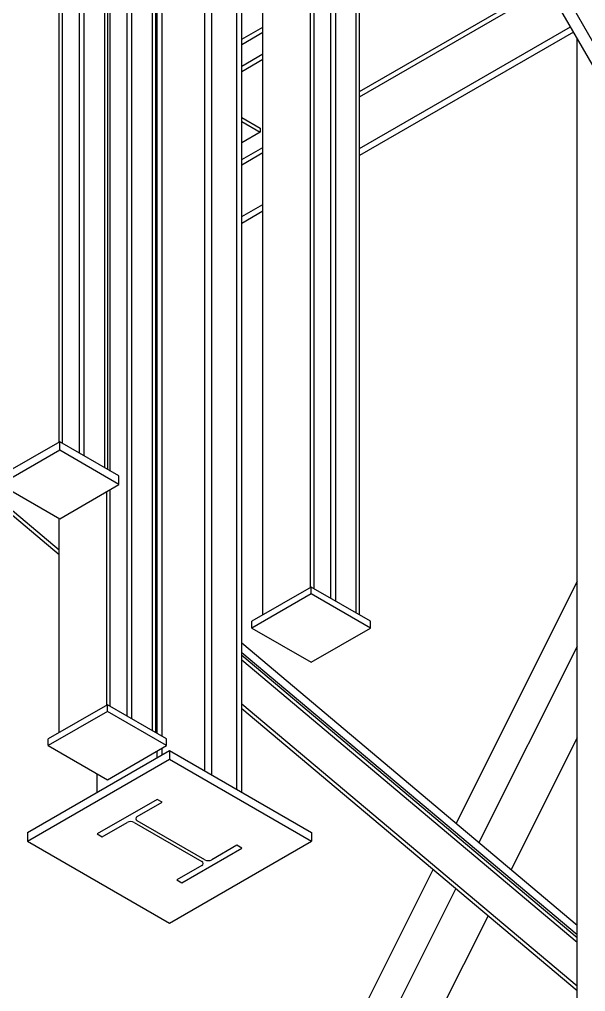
# Model space of a CAD drawing. Header units: inches. Extents: x -1490 to 2215, y -1057 to 1547.
# Drawn here: x 2021.2 to 2088.8, y -855.9 to -739.7 of the extents above; entities that cross this region are included whole.
import ezdxf

# ---------------------------------------------------------------- set-up
doc = ezdxf.new("R2010")
doc.units = ezdxf.units.IN
doc.header["$MEASUREMENT"] = 0

msp = doc.modelspace()

# ---------------------------------------------------------------- linework, layer by layer
at = {"color": 7, "linetype": 'Continuous', "lineweight": 25}
for p, q in [((2025.94, -790.24), (2025.94, -644.88)), ((2026.34, -790.39), (2026.34, -645.11)), ((2031.38, -793.3), (2031.38, -648.02)), ((2031.77, -793.53), (2031.77, -648.25)), ((2028.37, -791.57), (2028.37, -649.43)), ((2028.93, -791.89), (2028.93, -649.43)), ((2055.99, -807.59), (2055.99, -662.23)), ((2056.39, -807.74), (2056.39, -662.46)), ((2050.29, -810.88), (2050.29, -665.53)), ((2061.43, -810.65), (2061.43, -665.37)), ((2061.83, -810.88), (2061.83, -665.6)), ((2058.42, -808.92), (2058.42, -666.78)), ((2058.99, -809.24), (2058.99, -666.78)), ((2047.16, -831.73), (2047.16, -674.37)), ((2047.76, -832.08), (2047.76, -674.72)), ((2032.04, -793.69), (2032.04, -676.51)), ((2037.08, -824.71), (2037.08, -679.42)), ((2037.64, -825.03), (2037.64, -679.49)), ((2038.25, -825.38), (2038.25, -679.14)), ((2037.48, -824.94), (2037.48, -679.65)), ((2034.08, -822.97), (2034.08, -680.83)), ((2034.64, -823.3), (2034.64, -680.83)), ((2043.33, -829.52), (2043.33, -686.18)), ((2044.18, -830.01), (2044.18, -686.18)), ((2119.13, -796.21), (2061.83, -696.95)), ((2061.83, -748.36), (2084.08, -735.51)), ((2061.83, -748.97), (2084.35, -735.97)), ((2089.84, -742.62), (2086.67, -737.13)), ((2047.76, -742.1), (2050.29, -740.65)), ((2061.83, -755.16), (2087.03, -740.61)), ((2047.76, -742.71), (2050.29, -741.26)), ((2087.39, -741.24), (2061.83, -756)), ((2087.84, -865.2), (2087.84, -742.02)), ((2047.76, -745.3), (2050.29, -743.85)), ((2047.76, -745.96), (2050.29, -744.5)), ((2047.76, -751.45), (2049.96, -752.72)), ((2047.76, -751.92), (2049.96, -753.19)), ((2049.96, -753.19), (2047.76, -754.46)), ((2049.96, -752.72), (2049.96, -753.19)), ((2047.76, -756.47), (2050.29, -755.02)), ((2047.76, -757.09), (2050.29, -755.63)), ((2047.76, -763.28), (2050.29, -761.83)), ((2050.29, -762.66), (2047.76, -764.12)), ((2008.75, -788.66), (2025.94, -803.12)), ((2008.78, -789.24), (2025.94, -803.68)), ((2026, -790.2), (2018.93, -794.28)), ((2026, -791.22), (2026, -790.2)), ((2033.07, -794.28), (2026, -790.2)), ((2026, -791.22), (2018.93, -795.31)), ((2033.07, -795.31), (2026, -791.22)), ((2033.07, -795.31), (2033.07, -794.28)), ((2018.93, -795.31), (2026, -799.39)), ((2026, -799.39), (2033.07, -795.31)), ((2031.65, -821.64), (2031.65, -796.13)), ((2032.04, -821.8), (2032.04, -795.9)), ((2025.94, -824.94), (2025.94, -799.35)), ((2087.84, -806.88), (2073.37, -835.78)), ((2056.06, -807.55), (2048.98, -811.63)), ((2056.06, -808.37), (2048.98, -812.45)), ((2056.06, -808.37), (2056.06, -807.55)), ((2063.13, -811.63), (2056.06, -807.55)), ((2063.13, -812.45), (2056.06, -808.37)), ((2048.98, -812.45), (2048.98, -811.63)), ((2063.13, -812.45), (2063.13, -811.63)), ((2048.98, -812.45), (2056.06, -816.53)), ((2056.06, -816.53), (2063.13, -812.45)), ((2047.76, -814.23), (2087.84, -847.97)), ((2047.76, -815.36), (2087.84, -849.09)), ((2087.84, -814.64), (2076.1, -838.08)), ((2047.76, -815.68), (2087.84, -849.41)), ((2047.76, -816.24), (2087.84, -849.97)), ((2031.71, -821.61), (2024.64, -825.69)), ((2031.71, -822.42), (2031.71, -821.61)), ((2038.78, -825.69), (2031.71, -821.61)), ((2047.76, -821.49), (2087.84, -855.22)), ((2047.76, -822.05), (2087.84, -855.78)), ((2031.71, -822.42), (2024.64, -826.5)), ((2038.78, -826.5), (2031.71, -822.42)), ((2024.64, -826.5), (2024.64, -825.69)), ((2038.78, -826.5), (2038.78, -825.69)), ((2087.84, -825.56), (2079.95, -841.32)), ((2024.64, -826.5), (2031.71, -830.59)), ((2031.71, -830.59), (2038.78, -826.5)), ((2038.25, -827.6), (2038.25, -826.81)), ((2022.15, -836.89), (2039.12, -827.09)), ((2022.15, -837.91), (2039.12, -828.11)), ((2037.64, -827.95), (2037.64, -827.16)), ((2039.12, -827.09), (2039.12, -828.11)), ((2039.12, -827.09), (2056.09, -836.89)), ((2039.12, -828.11), (2056.09, -837.91)), ((2030.48, -832.08), (2030.48, -829.88)), ((2037.64, -832.92), (2030.48, -837.06)), ((2035.27, -834.99), (2038.25, -833.27)), ((2038.25, -833.27), (2037.64, -832.92)), ((2031.09, -837.41), (2034.06, -835.69)), ((2034.91, -835.69), (2042.97, -840.34)), ((2043.33, -840.13), (2035.27, -835.48)), ((2022.15, -836.89), (2022.15, -837.91)), ((2030.48, -837.06), (2031.09, -837.41)), ((2056.09, -836.89), (2056.09, -837.91)), ((2022.15, -837.91), (2039.12, -847.71)), ((2039.12, -847.71), (2056.09, -837.91)), ((2047.16, -838.41), (2044.18, -840.13)), ((2047.76, -838.76), (2047.16, -838.41)), ((2040.6, -842.9), (2047.76, -838.76)), ((2042.97, -840.83), (2039.99, -842.55)), ((2070.61, -841.28), (2014.91, -952.46)), ((2039.99, -842.55), (2040.6, -842.9)), ((2073.35, -843.58), (2018.24, -953.59)), ((2077.19, -846.82), (2019.5, -961.98))]:
    msp.add_line(p, q, dxfattribs=at)
for centre, radius, start, end in [((2035.37, -835.23), 0.264, 111.6744, 248.3256), ((2034.49, -836.5), 0.915, 62.391, 117.609), ((2042.87, -840.59), 0.264, 291.6744, 68.3256), ((2043.76, -839.32), 0.915, 242.391, 297.609)]:
    msp.add_arc(centre, radius, start, end, dxfattribs=at)

doc.saveas('drawing.dxf')
